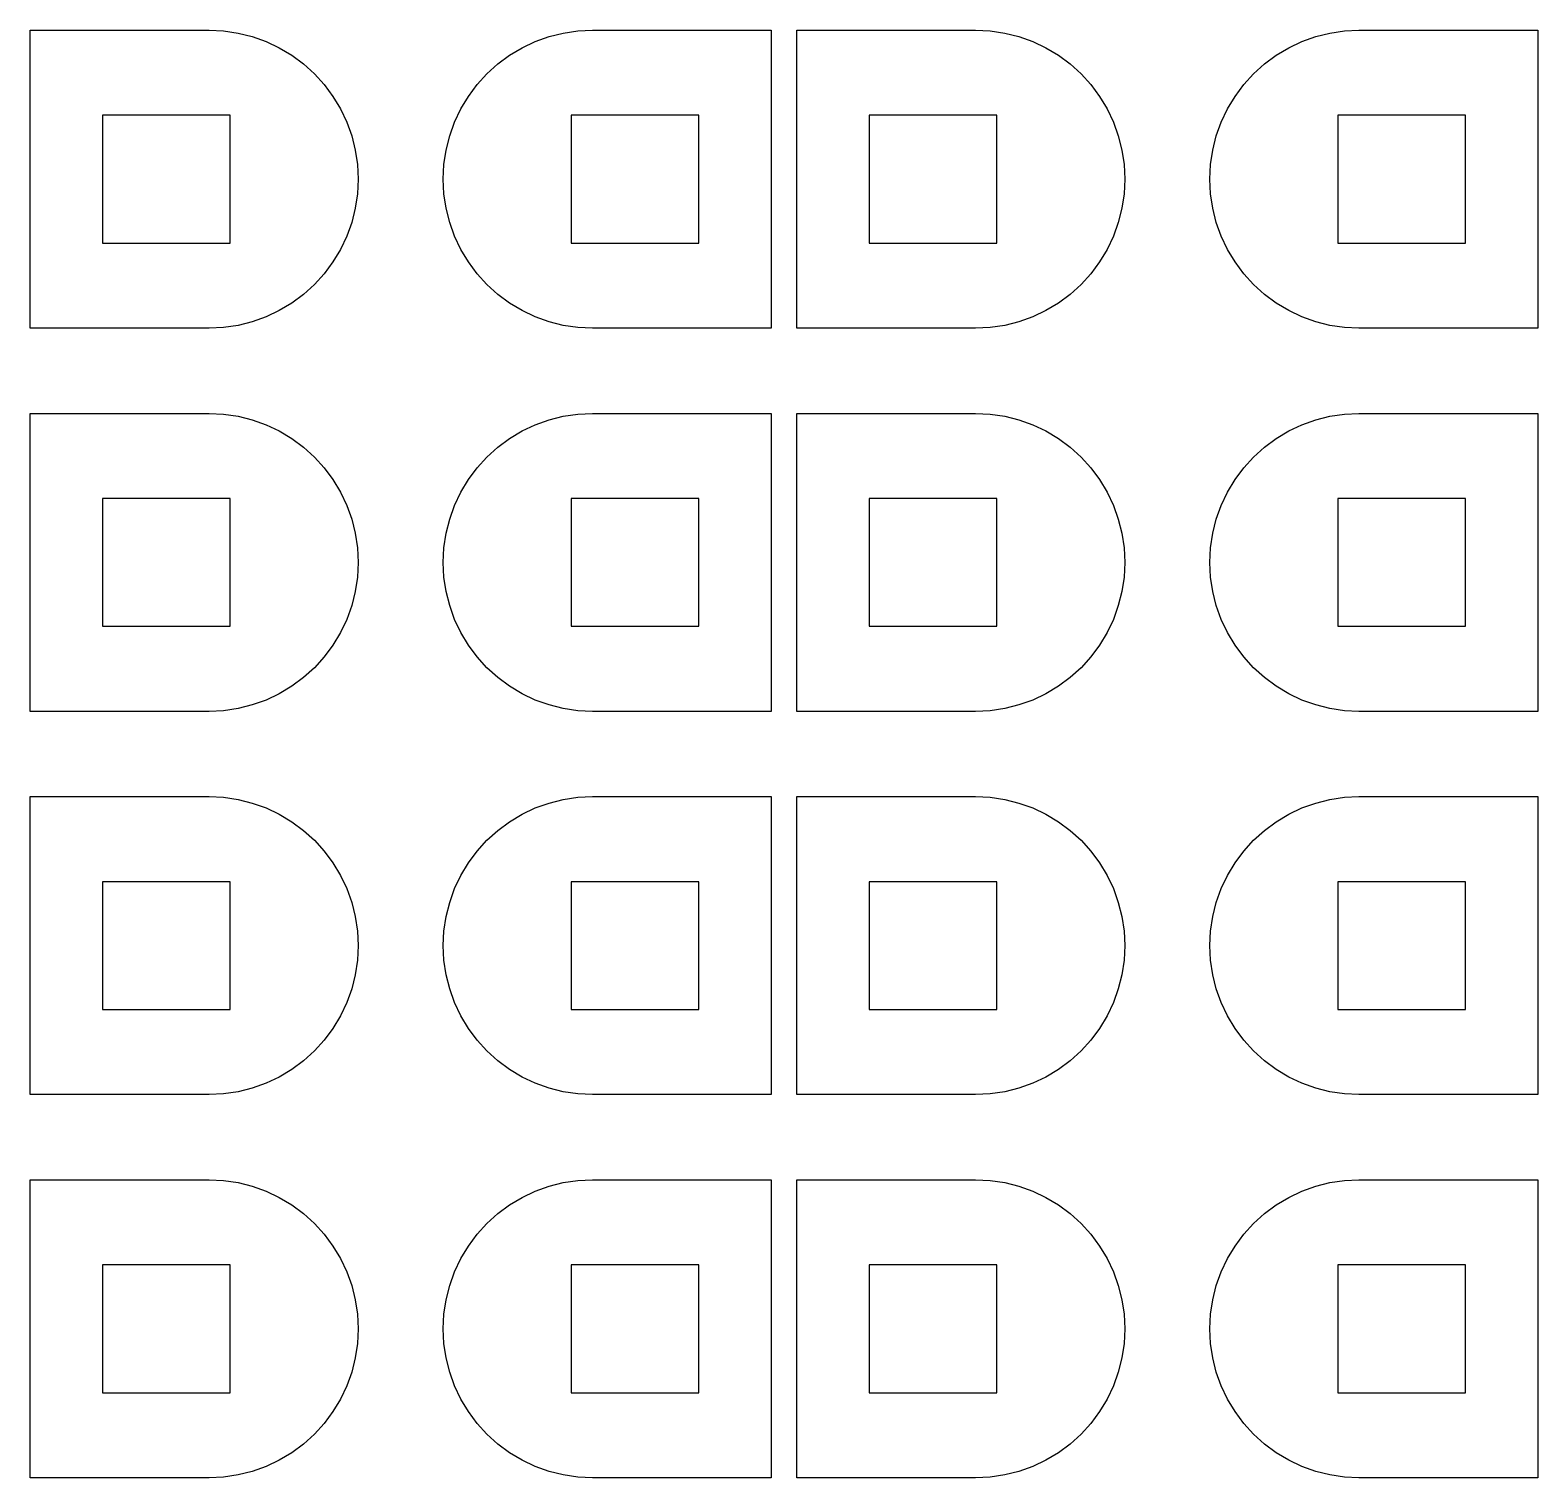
# Model space of a CAD drawing. Extents: x -25 to 123, y -44 to 109.
# Drawn here: x 13.96 to 32.06, y 14.32 to 31.7 of the extents above; entities that cross this region are included whole.
import ezdxf

# ---------------------------------------------------------------- set-up
doc = ezdxf.new("R2010")
doc.units = 0

msp = doc.modelspace()

# ---------------------------------------------------------------- linework, layer by layer
for p, q in [((13.9585, 28.1215), (13.9585, 31.7006)), ((13.9585, 31.7006), (16.1059, 31.7006)), ((16.1059, 31.7006), (16.2813, 31.692)), ((16.2813, 31.692), (16.4551, 31.6662)), ((20.3585, 31.6662), (20.5322, 31.692)), ((20.5322, 31.692), (20.7076, 31.7006)), ((20.7076, 31.7006), (22.8551, 31.7006)), ((22.8551, 31.7006), (22.8551, 28.1215)), ((23.1619, 28.1215), (23.1619, 31.7006)), ((23.1619, 31.7006), (25.3093, 31.7006)), ((25.3093, 31.7006), (25.4847, 31.692)), ((25.4847, 31.692), (25.6585, 31.6662)), ((29.5619, 31.6662), (29.7356, 31.692)), ((29.7356, 31.692), (29.911, 31.7006)), ((29.911, 31.7006), (32.0585, 31.7006)), ((32.0585, 31.7006), (32.0585, 28.1215)), ((16.4551, 31.6662), (16.6254, 31.6235)), ((16.6254, 31.6235), (16.7908, 31.5644)), ((16.7908, 31.5644), (16.9495, 31.4893)), ((19.8641, 31.4893), (20.0228, 31.5644)), ((20.0228, 31.5644), (20.1882, 31.6235)), ((20.1882, 31.6235), (20.3585, 31.6662)), ((25.6585, 31.6662), (25.8288, 31.6235)), ((25.8288, 31.6235), (25.9942, 31.5644)), ((25.9942, 31.5644), (26.1529, 31.4893)), ((29.0675, 31.4893), (29.2262, 31.5644)), ((29.2262, 31.5644), (29.3916, 31.6235)), ((29.3916, 31.6235), (29.5619, 31.6662)), ((16.9495, 31.4893), (17.1002, 31.399)), ((17.1002, 31.399), (17.2412, 31.2944)), ((19.5724, 31.2944), (19.7134, 31.399)), ((19.7134, 31.399), (19.8641, 31.4893)), ((26.1529, 31.4893), (26.3036, 31.399)), ((26.3036, 31.399), (26.4446, 31.2944)), ((28.7758, 31.2944), (28.9168, 31.399)), ((28.9168, 31.399), (29.0675, 31.4893)), ((17.2412, 31.2944), (17.3713, 31.1764)), ((17.3713, 31.1764), (17.4893, 31.0463)), ((19.3243, 31.0463), (19.4422, 31.1764)), ((19.4422, 31.1764), (19.5724, 31.2944)), ((26.4446, 31.2944), (26.5747, 31.1764)), ((26.5747, 31.1764), (26.6927, 31.0463)), ((28.5277, 31.0463), (28.6456, 31.1764)), ((28.6456, 31.1764), (28.7758, 31.2944)), ((17.4893, 31.0463), (17.5939, 30.9053)), ((19.2197, 30.9053), (19.3243, 31.0463)), ((26.6927, 31.0463), (26.7973, 30.9053)), ((28.4231, 30.9053), (28.5277, 31.0463)), ((17.5939, 30.9053), (17.6842, 30.7546)), ((19.1294, 30.7546), (19.2197, 30.9053)), ((26.7973, 30.9053), (26.8876, 30.7546)), ((28.3328, 30.7546), (28.4231, 30.9053)), ((16.3616, 30.678), (14.8277, 30.678)), ((14.8277, 30.678), (14.8277, 29.1441)), ((16.3616, 29.1441), (16.3616, 30.678)), ((17.6842, 30.7546), (17.7593, 30.5959)), ((17.7593, 30.5959), (17.8184, 30.4305)), ((18.9952, 30.4305), (19.0543, 30.5959)), ((19.0543, 30.5959), (19.1294, 30.7546)), ((21.9859, 30.678), (20.452, 30.678)), ((20.452, 30.678), (20.452, 29.1441)), ((21.9859, 29.1441), (21.9859, 30.678)), ((25.565, 30.678), (24.0311, 30.678)), ((24.0311, 30.678), (24.0311, 29.1441)), ((25.565, 29.1441), (25.565, 30.678)), ((26.8876, 30.7546), (26.9627, 30.5959)), ((26.9627, 30.5959), (27.0218, 30.4305)), ((28.1986, 30.4305), (28.2577, 30.5959)), ((28.2577, 30.5959), (28.3328, 30.7546)), ((31.1893, 30.678), (29.6554, 30.678)), ((29.6554, 30.678), (29.6554, 29.1441)), ((31.1893, 29.1441), (31.1893, 30.678)), ((17.8184, 30.4305), (17.8611, 30.2602)), ((18.9525, 30.2602), (18.9952, 30.4305)), ((27.0218, 30.4305), (27.0645, 30.2602)), ((28.1559, 30.2602), (28.1986, 30.4305)), ((17.8611, 30.2602), (17.8869, 30.0864)), ((18.9267, 30.0864), (18.9525, 30.2602)), ((27.0645, 30.2602), (27.0903, 30.0864)), ((28.1301, 30.0864), (28.1559, 30.2602)), ((17.8869, 30.0864), (17.8955, 29.911)), ((18.9181, 29.911), (18.9267, 30.0864)), ((27.0903, 30.0864), (27.0989, 29.911)), ((28.1215, 29.911), (28.1301, 30.0864)), ((17.8955, 29.911), (17.8869, 29.7356)), ((18.9267, 29.7356), (18.9181, 29.911)), ((27.0989, 29.911), (27.0903, 29.7356)), ((28.1301, 29.7356), (28.1215, 29.911)), ((17.8869, 29.7356), (17.8611, 29.5619)), ((18.9525, 29.5619), (18.9267, 29.7356)), ((27.0903, 29.7356), (27.0645, 29.5619)), ((28.1559, 29.5619), (28.1301, 29.7356)), ((17.8611, 29.5619), (17.8184, 29.3916)), ((18.9952, 29.3916), (18.9525, 29.5619)), ((27.0645, 29.5619), (27.0218, 29.3916)), ((28.1986, 29.3916), (28.1559, 29.5619)), ((17.8184, 29.3916), (17.7593, 29.2262)), ((19.0543, 29.2262), (18.9952, 29.3916)), ((27.0218, 29.3916), (26.9627, 29.2262)), ((28.2577, 29.2262), (28.1986, 29.3916)), ((14.8277, 29.1441), (16.3616, 29.1441)), ((17.7593, 29.2262), (17.6842, 29.0675)), ((19.1294, 29.0675), (19.0543, 29.2262)), ((20.452, 29.1441), (21.9859, 29.1441)), ((24.0311, 29.1441), (25.565, 29.1441)), ((26.9627, 29.2262), (26.8876, 29.0675)), ((28.3328, 29.0675), (28.2577, 29.2262)), ((29.6554, 29.1441), (31.1893, 29.1441)), ((17.6842, 29.0675), (17.5939, 28.9168)), ((19.2197, 28.9168), (19.1294, 29.0675)), ((26.8876, 29.0675), (26.7973, 28.9168)), ((28.4231, 28.9168), (28.3328, 29.0675)), ((17.5939, 28.9168), (17.4893, 28.7758)), ((19.3243, 28.7758), (19.2197, 28.9168)), ((26.7973, 28.9168), (26.6927, 28.7758)), ((28.5277, 28.7758), (28.4231, 28.9168)), ((17.3713, 28.6456), (17.2412, 28.5277)), ((17.4893, 28.7758), (17.3713, 28.6456)), ((19.4422, 28.6456), (19.3243, 28.7758)), ((19.5724, 28.5277), (19.4422, 28.6456)), ((26.5747, 28.6456), (26.4446, 28.5277)), ((26.6927, 28.7758), (26.5747, 28.6456)), ((28.6456, 28.6456), (28.5277, 28.7758)), ((28.7758, 28.5277), (28.6456, 28.6456)), ((17.1002, 28.4231), (16.9495, 28.3328)), ((17.2412, 28.5277), (17.1002, 28.4231)), ((19.7134, 28.4231), (19.5724, 28.5277)), ((19.8641, 28.3328), (19.7134, 28.4231)), ((26.3036, 28.4231), (26.1529, 28.3328)), ((26.4446, 28.5277), (26.3036, 28.4231)), ((28.9168, 28.4231), (28.7758, 28.5277)), ((29.0675, 28.3328), (28.9168, 28.4231)), ((16.7908, 28.2577), (16.6254, 28.1986)), ((16.9495, 28.3328), (16.7908, 28.2577)), ((20.0228, 28.2577), (19.8641, 28.3328)), ((20.1882, 28.1986), (20.0228, 28.2577)), ((25.9942, 28.2577), (25.8288, 28.1986)), ((26.1529, 28.3328), (25.9942, 28.2577)), ((29.2262, 28.2577), (29.0675, 28.3328)), ((29.3916, 28.1986), (29.2262, 28.2577)), ((16.1059, 28.1215), (13.9585, 28.1215)), ((16.2813, 28.1301), (16.1059, 28.1215)), ((16.4551, 28.1559), (16.2813, 28.1301)), ((16.6254, 28.1986), (16.4551, 28.1559)), ((20.3585, 28.1559), (20.1882, 28.1986)), ((20.5322, 28.1301), (20.3585, 28.1559)), ((20.7076, 28.1215), (20.5322, 28.1301)), ((22.8551, 28.1215), (20.7076, 28.1215)), ((25.3093, 28.1215), (23.1619, 28.1215)), ((25.4847, 28.1301), (25.3093, 28.1215)), ((25.6585, 28.1559), (25.4847, 28.1301)), ((25.8288, 28.1986), (25.6585, 28.1559)), ((29.5619, 28.1559), (29.3916, 28.1986)), ((29.7356, 28.1301), (29.5619, 28.1559)), ((29.911, 28.1215), (29.7356, 28.1301)), ((32.0585, 28.1215), (29.911, 28.1215)), ((13.9585, 23.5198), (13.9585, 27.0989)), ((13.9585, 27.0989), (16.1059, 27.0989)), ((16.1059, 27.0989), (16.2813, 27.0903)), ((16.2813, 27.0903), (16.4551, 27.0645)), ((16.4551, 27.0645), (16.6254, 27.0218)), ((16.6254, 27.0218), (16.7908, 26.9627)), ((20.0228, 26.9627), (20.1882, 27.0218)), ((20.1882, 27.0218), (20.3585, 27.0645)), ((20.3585, 27.0645), (20.5322, 27.0903)), ((20.5322, 27.0903), (20.7076, 27.0989)), ((20.7076, 27.0989), (22.8551, 27.0989)), ((22.8551, 27.0989), (22.8551, 23.5198)), ((23.1619, 23.5198), (23.1619, 27.0989)), ((23.1619, 27.0989), (25.3093, 27.0989)), ((25.3093, 27.0989), (25.4847, 27.0903)), ((25.4847, 27.0903), (25.6585, 27.0645)), ((25.6585, 27.0645), (25.8288, 27.0218)), ((25.8288, 27.0218), (25.9942, 26.9627)), ((29.2262, 26.9627), (29.3916, 27.0218)), ((29.3916, 27.0218), (29.5619, 27.0645)), ((29.5619, 27.0645), (29.7356, 27.0903)), ((29.7356, 27.0903), (29.911, 27.0989)), ((29.911, 27.0989), (32.0585, 27.0989)), ((32.0585, 27.0989), (32.0585, 23.5198)), ((16.7908, 26.9627), (16.9495, 26.8876)), ((16.9495, 26.8876), (17.1002, 26.7973)), ((17.1002, 26.7973), (17.2412, 26.6927)), ((19.5724, 26.6927), (19.7134, 26.7973)), ((19.7134, 26.7973), (19.8641, 26.8876)), ((19.8641, 26.8876), (20.0228, 26.9627)), ((25.9942, 26.9627), (26.1529, 26.8876)), ((26.1529, 26.8876), (26.3036, 26.7973)), ((26.3036, 26.7973), (26.4446, 26.6927)), ((28.7758, 26.6927), (28.9168, 26.7973)), ((28.9168, 26.7973), (29.0675, 26.8876)), ((29.0675, 26.8876), (29.2262, 26.9627)), ((17.2412, 26.6927), (17.3713, 26.5747)), ((19.4422, 26.5747), (19.5724, 26.6927)), ((26.4446, 26.6927), (26.5747, 26.5747)), ((28.6456, 26.5747), (28.7758, 26.6927)), ((17.3713, 26.5747), (17.4893, 26.4446)), ((17.4893, 26.4446), (17.5939, 26.3036)), ((19.2197, 26.3036), (19.3243, 26.4446)), ((19.3243, 26.4446), (19.4422, 26.5747)), ((26.5747, 26.5747), (26.6927, 26.4446)), ((26.6927, 26.4446), (26.7973, 26.3036)), ((28.4231, 26.3036), (28.5277, 26.4446)), ((28.5277, 26.4446), (28.6456, 26.5747)), ((17.5939, 26.3036), (17.6842, 26.1529)), ((19.1294, 26.1529), (19.2197, 26.3036)), ((26.7973, 26.3036), (26.8876, 26.1529)), ((28.3328, 26.1529), (28.4231, 26.3036)), ((16.3616, 26.0763), (14.8277, 26.0763)), ((14.8277, 26.0763), (14.8277, 24.5424)), ((16.3616, 24.5424), (16.3616, 26.0763)), ((17.6842, 26.1529), (17.7593, 25.9942)), ((19.0543, 25.9942), (19.1294, 26.1529)), ((21.9859, 26.0763), (20.452, 26.0763)), ((20.452, 26.0763), (20.452, 24.5424)), ((21.9859, 24.5424), (21.9859, 26.0763)), ((25.565, 26.0763), (24.0311, 26.0763)), ((24.0311, 26.0763), (24.0311, 24.5424)), ((25.565, 24.5424), (25.565, 26.0763)), ((26.8876, 26.1529), (26.9627, 25.9942)), ((28.2577, 25.9942), (28.3328, 26.1529)), ((31.1893, 26.0763), (29.6554, 26.0763)), ((29.6554, 26.0763), (29.6554, 24.5424)), ((31.1893, 24.5424), (31.1893, 26.0763)), ((17.7593, 25.9942), (17.8184, 25.8288)), ((18.9952, 25.8288), (19.0543, 25.9942)), ((26.9627, 25.9942), (27.0218, 25.8288)), ((28.1986, 25.8288), (28.2577, 25.9942)), ((17.8184, 25.8288), (17.8611, 25.6585)), ((18.9525, 25.6585), (18.9952, 25.8288)), ((27.0218, 25.8288), (27.0645, 25.6585)), ((28.1559, 25.6585), (28.1986, 25.8288)), ((17.8611, 25.6585), (17.8869, 25.4847)), ((18.9267, 25.4847), (18.9525, 25.6585)), ((27.0645, 25.6585), (27.0903, 25.4847)), ((28.1301, 25.4847), (28.1559, 25.6585)), ((17.8869, 25.4847), (17.8955, 25.3093)), ((18.9181, 25.3093), (18.9267, 25.4847)), ((27.0903, 25.4847), (27.0989, 25.3093)), ((28.1215, 25.3093), (28.1301, 25.4847)), ((17.8955, 25.3093), (17.8869, 25.1339)), ((18.9267, 25.1339), (18.9181, 25.3093)), ((27.0989, 25.3093), (27.0903, 25.1339)), ((28.1301, 25.1339), (28.1215, 25.3093)), ((17.8869, 25.1339), (17.8611, 24.9602)), ((18.9525, 24.9602), (18.9267, 25.1339)), ((27.0903, 25.1339), (27.0645, 24.9602)), ((28.1559, 24.9602), (28.1301, 25.1339)), ((17.8611, 24.9602), (17.8184, 24.7899)), ((18.9952, 24.7899), (18.9525, 24.9602)), ((27.0645, 24.9602), (27.0218, 24.7899)), ((28.1986, 24.7899), (28.1559, 24.9602)), ((17.7593, 24.6245), (17.6842, 24.4658)), ((17.8184, 24.7899), (17.7593, 24.6245)), ((19.0543, 24.6245), (18.9952, 24.7899)), ((19.1294, 24.4658), (19.0543, 24.6245)), ((26.9627, 24.6245), (26.8876, 24.4658)), ((27.0218, 24.7899), (26.9627, 24.6245)), ((28.2577, 24.6245), (28.1986, 24.7899)), ((28.3328, 24.4658), (28.2577, 24.6245)), ((14.8277, 24.5424), (16.3616, 24.5424)), ((17.6842, 24.4658), (17.5939, 24.3151)), ((19.2197, 24.3151), (19.1294, 24.4658)), ((20.452, 24.5424), (21.9859, 24.5424)), ((24.0311, 24.5424), (25.565, 24.5424)), ((26.8876, 24.4658), (26.7973, 24.3151)), ((28.4231, 24.3151), (28.3328, 24.4658)), ((29.6554, 24.5424), (31.1893, 24.5424)), ((17.5939, 24.3151), (17.4893, 24.1741)), ((19.3243, 24.1741), (19.2197, 24.3151)), ((26.7973, 24.3151), (26.6927, 24.1741)), ((28.5277, 24.1741), (28.4231, 24.3151)), ((17.4893, 24.1741), (17.3713, 24.0439)), ((19.4422, 24.0439), (19.3243, 24.1741)), ((26.6927, 24.1741), (26.5747, 24.0439)), ((28.6456, 24.0439), (28.5277, 24.1741)), ((17.2412, 23.926), (17.1002, 23.8214)), ((17.3713, 24.0439), (17.2412, 23.926)), ((19.5724, 23.926), (19.4422, 24.0439)), ((19.7134, 23.8214), (19.5724, 23.926)), ((26.4446, 23.926), (26.3036, 23.8214)), ((26.5747, 24.0439), (26.4446, 23.926)), ((28.7758, 23.926), (28.6456, 24.0439)), ((28.9168, 23.8214), (28.7758, 23.926)), ((16.9495, 23.7311), (16.7908, 23.656)), ((17.1002, 23.8214), (16.9495, 23.7311)), ((19.8641, 23.7311), (19.7134, 23.8214)), ((20.0228, 23.656), (19.8641, 23.7311)), ((26.1529, 23.7311), (25.9942, 23.656)), ((26.3036, 23.8214), (26.1529, 23.7311)), ((29.0675, 23.7311), (28.9168, 23.8214)), ((29.2262, 23.656), (29.0675, 23.7311)), ((16.4551, 23.5542), (16.2813, 23.5284)), ((16.6254, 23.5969), (16.4551, 23.5542)), ((16.7908, 23.656), (16.6254, 23.5969)), ((20.1882, 23.5969), (20.0228, 23.656)), ((20.3585, 23.5542), (20.1882, 23.5969)), ((20.5322, 23.5284), (20.3585, 23.5542)), ((25.6585, 23.5542), (25.4847, 23.5284)), ((25.8288, 23.5969), (25.6585, 23.5542)), ((25.9942, 23.656), (25.8288, 23.5969)), ((29.3916, 23.5969), (29.2262, 23.656)), ((29.5619, 23.5542), (29.3916, 23.5969)), ((29.7356, 23.5284), (29.5619, 23.5542)), ((16.1059, 23.5198), (13.9585, 23.5198)), ((16.2813, 23.5284), (16.1059, 23.5198)), ((20.7076, 23.5198), (20.5322, 23.5284)), ((22.8551, 23.5198), (20.7076, 23.5198)), ((25.3093, 23.5198), (23.1619, 23.5198)), ((25.4847, 23.5284), (25.3093, 23.5198)), ((29.911, 23.5198), (29.7356, 23.5284)), ((32.0585, 23.5198), (29.911, 23.5198)), ((13.9585, 18.9181), (13.9585, 22.4972)), ((13.9585, 22.4972), (16.1059, 22.4972)), ((16.1059, 22.4972), (16.2813, 22.4886)), ((16.2813, 22.4886), (16.4551, 22.4628)), ((16.4551, 22.4628), (16.6254, 22.4201)), ((20.1882, 22.4201), (20.3585, 22.4628)), ((20.3585, 22.4628), (20.5322, 22.4886)), ((20.5322, 22.4886), (20.7076, 22.4972)), ((20.7076, 22.4972), (22.8551, 22.4972)), ((22.8551, 22.4972), (22.8551, 18.9181)), ((23.1619, 18.9181), (23.1619, 22.4972)), ((23.1619, 22.4972), (25.3093, 22.4972)), ((25.3093, 22.4972), (25.4847, 22.4886)), ((25.4847, 22.4886), (25.6585, 22.4628)), ((25.6585, 22.4628), (25.8288, 22.4201)), ((29.3916, 22.4201), (29.5619, 22.4628)), ((29.5619, 22.4628), (29.7356, 22.4886)), ((29.7356, 22.4886), (29.911, 22.4972)), ((29.911, 22.4972), (32.0585, 22.4972)), ((32.0585, 22.4972), (32.0585, 18.9181)), ((16.6254, 22.4201), (16.7908, 22.361)), ((16.7908, 22.361), (16.9495, 22.2859)), ((16.9495, 22.2859), (17.1002, 22.1956)), ((19.7134, 22.1956), (19.8641, 22.2859)), ((19.8641, 22.2859), (20.0228, 22.361)), ((20.0228, 22.361), (20.1882, 22.4201)), ((25.8288, 22.4201), (25.9942, 22.361)), ((25.9942, 22.361), (26.1529, 22.2859)), ((26.1529, 22.2859), (26.3036, 22.1956)), ((28.9168, 22.1956), (29.0675, 22.2859)), ((29.0675, 22.2859), (29.2262, 22.361)), ((29.2262, 22.361), (29.3916, 22.4201)), ((17.1002, 22.1956), (17.2412, 22.091)), ((17.2412, 22.091), (17.3713, 21.973)), ((19.4422, 21.973), (19.5724, 22.091)), ((19.5724, 22.091), (19.7134, 22.1956)), ((26.3036, 22.1956), (26.4446, 22.091)), ((26.4446, 22.091), (26.5747, 21.973)), ((28.6456, 21.973), (28.7758, 22.091)), ((28.7758, 22.091), (28.9168, 22.1956)), ((17.3713, 21.973), (17.4893, 21.8429)), ((19.3243, 21.8429), (19.4422, 21.973)), ((26.5747, 21.973), (26.6927, 21.8429)), ((28.5277, 21.8429), (28.6456, 21.973)), ((17.4893, 21.8429), (17.5939, 21.7019)), ((19.2197, 21.7019), (19.3243, 21.8429)), ((26.6927, 21.8429), (26.7973, 21.7019)), ((28.4231, 21.7019), (28.5277, 21.8429)), ((17.5939, 21.7019), (17.6842, 21.5512)), ((17.6842, 21.5512), (17.7593, 21.3925)), ((19.0543, 21.3925), (19.1294, 21.5512)), ((19.1294, 21.5512), (19.2197, 21.7019)), ((26.7973, 21.7019), (26.8876, 21.5512)), ((26.8876, 21.5512), (26.9627, 21.3925)), ((28.2577, 21.3925), (28.3328, 21.5512)), ((28.3328, 21.5512), (28.4231, 21.7019)), ((16.3616, 21.4746), (14.8277, 21.4746)), ((14.8277, 21.4746), (14.8277, 19.9407)), ((16.3616, 19.9407), (16.3616, 21.4746)), ((17.7593, 21.3925), (17.8184, 21.2271)), ((18.9952, 21.2271), (19.0543, 21.3925)), ((21.9859, 21.4746), (20.452, 21.4746)), ((20.452, 21.4746), (20.452, 19.9407)), ((21.9859, 19.9407), (21.9859, 21.4746)), ((25.565, 21.4746), (24.0311, 21.4746)), ((24.0311, 21.4746), (24.0311, 19.9407)), ((25.565, 19.9407), (25.565, 21.4746)), ((26.9627, 21.3925), (27.0218, 21.2271)), ((28.1986, 21.2271), (28.2577, 21.3925)), ((31.1893, 21.4746), (29.6554, 21.4746)), ((29.6554, 21.4746), (29.6554, 19.9407)), ((31.1893, 19.9407), (31.1893, 21.4746)), ((17.8184, 21.2271), (17.8611, 21.0568)), ((18.9525, 21.0568), (18.9952, 21.2271)), ((27.0218, 21.2271), (27.0645, 21.0568)), ((28.1559, 21.0568), (28.1986, 21.2271)), ((17.8611, 21.0568), (17.8869, 20.883)), ((18.9267, 20.883), (18.9525, 21.0568)), ((27.0645, 21.0568), (27.0903, 20.883)), ((28.1301, 20.883), (28.1559, 21.0568)), ((17.8869, 20.883), (17.8955, 20.7076)), ((18.9181, 20.7076), (18.9267, 20.883)), ((27.0903, 20.883), (27.0989, 20.7076)), ((28.1215, 20.7076), (28.1301, 20.883)), ((17.8955, 20.7076), (17.8869, 20.5322)), ((18.9267, 20.5322), (18.9181, 20.7076)), ((27.0989, 20.7076), (27.0903, 20.5322)), ((28.1301, 20.5322), (28.1215, 20.7076)), ((17.8869, 20.5322), (17.8611, 20.3585)), ((18.9525, 20.3585), (18.9267, 20.5322)), ((27.0903, 20.5322), (27.0645, 20.3585)), ((28.1559, 20.3585), (28.1301, 20.5322)), ((17.8611, 20.3585), (17.8184, 20.1882)), ((18.9952, 20.1882), (18.9525, 20.3585)), ((27.0645, 20.3585), (27.0218, 20.1882)), ((28.1986, 20.1882), (28.1559, 20.3585)), ((17.8184, 20.1882), (17.7593, 20.0228)), ((19.0543, 20.0228), (18.9952, 20.1882)), ((27.0218, 20.1882), (26.9627, 20.0228)), ((28.2577, 20.0228), (28.1986, 20.1882)), ((14.8277, 19.9407), (16.3616, 19.9407)), ((17.7593, 20.0228), (17.6842, 19.8641)), ((19.1294, 19.8641), (19.0543, 20.0228)), ((20.452, 19.9407), (21.9859, 19.9407)), ((24.0311, 19.9407), (25.565, 19.9407)), ((26.9627, 20.0228), (26.8876, 19.8641)), ((28.3328, 19.8641), (28.2577, 20.0228)), ((29.6554, 19.9407), (31.1893, 19.9407)), ((17.6842, 19.8641), (17.5939, 19.7134)), ((19.2197, 19.7134), (19.1294, 19.8641)), ((26.8876, 19.8641), (26.7973, 19.7134)), ((28.4231, 19.7134), (28.3328, 19.8641)), ((17.4893, 19.5724), (17.3713, 19.4422)), ((17.5939, 19.7134), (17.4893, 19.5724)), ((19.3243, 19.5724), (19.2197, 19.7134)), ((19.4422, 19.4422), (19.3243, 19.5724)), ((26.6927, 19.5724), (26.5747, 19.4422)), ((26.7973, 19.7134), (26.6927, 19.5724)), ((28.5277, 19.5724), (28.4231, 19.7134)), ((28.6456, 19.4422), (28.5277, 19.5724)), ((17.3713, 19.4422), (17.2412, 19.3243)), ((19.5724, 19.3243), (19.4422, 19.4422)), ((26.5747, 19.4422), (26.4446, 19.3243)), ((28.7758, 19.3243), (28.6456, 19.4422)), ((17.1002, 19.2197), (16.9495, 19.1294)), ((17.2412, 19.3243), (17.1002, 19.2197)), ((19.7134, 19.2197), (19.5724, 19.3243)), ((19.8641, 19.1294), (19.7134, 19.2197)), ((26.3036, 19.2197), (26.1529, 19.1294)), ((26.4446, 19.3243), (26.3036, 19.2197)), ((28.9168, 19.2197), (28.7758, 19.3243)), ((29.0675, 19.1294), (28.9168, 19.2197)), ((16.7908, 19.0543), (16.6254, 18.9952)), ((16.9495, 19.1294), (16.7908, 19.0543)), ((20.0228, 19.0543), (19.8641, 19.1294)), ((20.1882, 18.9952), (20.0228, 19.0543)), ((25.9942, 19.0543), (25.8288, 18.9952)), ((26.1529, 19.1294), (25.9942, 19.0543)), ((29.2262, 19.0543), (29.0675, 19.1294)), ((29.3916, 18.9952), (29.2262, 19.0543)), ((16.1059, 18.9181), (13.9585, 18.9181)), ((16.2813, 18.9267), (16.1059, 18.9181)), ((16.4551, 18.9525), (16.2813, 18.9267)), ((16.6254, 18.9952), (16.4551, 18.9525)), ((20.3585, 18.9525), (20.1882, 18.9952)), ((20.5322, 18.9267), (20.3585, 18.9525)), ((20.7076, 18.9181), (20.5322, 18.9267)), ((22.8551, 18.9181), (20.7076, 18.9181)), ((25.3093, 18.9181), (23.1619, 18.9181)), ((25.4847, 18.9267), (25.3093, 18.9181)), ((25.6585, 18.9525), (25.4847, 18.9267)), ((25.8288, 18.9952), (25.6585, 18.9525)), ((29.5619, 18.9525), (29.3916, 18.9952)), ((29.7356, 18.9267), (29.5619, 18.9525)), ((29.911, 18.9181), (29.7356, 18.9267)), ((32.0585, 18.9181), (29.911, 18.9181)), ((13.9585, 14.3164), (13.9585, 17.8955)), ((13.9585, 17.8955), (16.1059, 17.8955)), ((16.1059, 17.8955), (16.2813, 17.8869)), ((16.2813, 17.8869), (16.4551, 17.8611)), ((16.4551, 17.8611), (16.6254, 17.8184)), ((16.6254, 17.8184), (16.7908, 17.7593)), ((16.7908, 17.7593), (16.9495, 17.6842)), ((19.8641, 17.6842), (20.0228, 17.7593)), ((20.0228, 17.7593), (20.1882, 17.8184)), ((20.1882, 17.8184), (20.3585, 17.8611)), ((20.3585, 17.8611), (20.5322, 17.8869)), ((20.5322, 17.8869), (20.7076, 17.8955)), ((20.7076, 17.8955), (22.8551, 17.8955)), ((22.8551, 17.8955), (22.8551, 14.3164)), ((23.1619, 14.3164), (23.1619, 17.8955)), ((23.1619, 17.8955), (25.3093, 17.8955)), ((25.3093, 17.8955), (25.4847, 17.8869)), ((25.4847, 17.8869), (25.6585, 17.8611)), ((25.6585, 17.8611), (25.8288, 17.8184)), ((25.8288, 17.8184), (25.9942, 17.7593)), ((25.9942, 17.7593), (26.1529, 17.6842)), ((29.0675, 17.6842), (29.2262, 17.7593)), ((29.2262, 17.7593), (29.3916, 17.8184)), ((29.3916, 17.8184), (29.5619, 17.8611)), ((29.5619, 17.8611), (29.7356, 17.8869)), ((29.7356, 17.8869), (29.911, 17.8955)), ((29.911, 17.8955), (32.0585, 17.8955)), ((32.0585, 17.8955), (32.0585, 14.3164)), ((16.9495, 17.6842), (17.1002, 17.5939)), ((17.1002, 17.5939), (17.2412, 17.4893)), ((19.5724, 17.4893), (19.7134, 17.5939)), ((19.7134, 17.5939), (19.8641, 17.6842)), ((26.1529, 17.6842), (26.3036, 17.5939)), ((26.3036, 17.5939), (26.4446, 17.4893)), ((28.7758, 17.4893), (28.9168, 17.5939)), ((28.9168, 17.5939), (29.0675, 17.6842)), ((17.2412, 17.4893), (17.3713, 17.3713)), ((19.4422, 17.3713), (19.5724, 17.4893)), ((26.4446, 17.4893), (26.5747, 17.3713)), ((28.6456, 17.3713), (28.7758, 17.4893)), ((17.3713, 17.3713), (17.4893, 17.2412)), ((17.4893, 17.2412), (17.5939, 17.1002)), ((19.2197, 17.1002), (19.3243, 17.2412)), ((19.3243, 17.2412), (19.4422, 17.3713)), ((26.5747, 17.3713), (26.6927, 17.2412)), ((26.6927, 17.2412), (26.7973, 17.1002)), ((28.4231, 17.1002), (28.5277, 17.2412)), ((28.5277, 17.2412), (28.6456, 17.3713)), ((17.5939, 17.1002), (17.6842, 16.9495)), ((19.1294, 16.9495), (19.2197, 17.1002)), ((26.7973, 17.1002), (26.8876, 16.9495)), ((28.3328, 16.9495), (28.4231, 17.1002)), ((16.3616, 16.8729), (14.8277, 16.8729)), ((14.8277, 16.8729), (14.8277, 15.339)), ((16.3616, 15.339), (16.3616, 16.8729)), ((17.6842, 16.9495), (17.7593, 16.7908)), ((19.0543, 16.7908), (19.1294, 16.9495)), ((21.9859, 16.8729), (20.452, 16.8729)), ((20.452, 16.8729), (20.452, 15.339)), ((21.9859, 15.339), (21.9859, 16.8729)), ((25.565, 16.8729), (24.0311, 16.8729)), ((24.0311, 16.8729), (24.0311, 15.339)), ((25.565, 15.339), (25.565, 16.8729)), ((26.8876, 16.9495), (26.9627, 16.7908)), ((28.2577, 16.7908), (28.3328, 16.9495)), ((31.1893, 16.8729), (29.6554, 16.8729)), ((29.6554, 16.8729), (29.6554, 15.339)), ((31.1893, 15.339), (31.1893, 16.8729)), ((17.7593, 16.7908), (17.8184, 16.6254)), ((18.9952, 16.6254), (19.0543, 16.7908)), ((26.9627, 16.7908), (27.0218, 16.6254)), ((28.1986, 16.6254), (28.2577, 16.7908)), ((17.8184, 16.6254), (17.8611, 16.4551)), ((18.9525, 16.4551), (18.9952, 16.6254)), ((27.0218, 16.6254), (27.0645, 16.4551)), ((28.1559, 16.4551), (28.1986, 16.6254)), ((17.8611, 16.4551), (17.8869, 16.2813)), ((18.9267, 16.2813), (18.9525, 16.4551)), ((27.0645, 16.4551), (27.0903, 16.2813)), ((28.1301, 16.2813), (28.1559, 16.4551)), ((17.8869, 16.2813), (17.8955, 16.1059)), ((18.9181, 16.1059), (18.9267, 16.2813)), ((27.0903, 16.2813), (27.0989, 16.1059)), ((28.1215, 16.1059), (28.1301, 16.2813)), ((17.8869, 15.9305), (17.8611, 15.7568)), ((17.8955, 16.1059), (17.8869, 15.9305)), ((18.9267, 15.9305), (18.9181, 16.1059)), ((18.9525, 15.7568), (18.9267, 15.9305)), ((27.0903, 15.9305), (27.0645, 15.7568)), ((27.0989, 16.1059), (27.0903, 15.9305)), ((28.1301, 15.9305), (28.1215, 16.1059)), ((28.1559, 15.7568), (28.1301, 15.9305)), ((17.8611, 15.7568), (17.8184, 15.5865)), ((18.9952, 15.5865), (18.9525, 15.7568)), ((27.0645, 15.7568), (27.0218, 15.5865)), ((28.1986, 15.5865), (28.1559, 15.7568)), ((17.8184, 15.5865), (17.7593, 15.4211)), ((19.0543, 15.4211), (18.9952, 15.5865)), ((27.0218, 15.5865), (26.9627, 15.4211)), ((28.2577, 15.4211), (28.1986, 15.5865)), ((17.7593, 15.4211), (17.6842, 15.2624)), ((19.1294, 15.2624), (19.0543, 15.4211)), ((26.9627, 15.4211), (26.8876, 15.2624)), ((28.3328, 15.2624), (28.2577, 15.4211)), ((14.8277, 15.339), (16.3616, 15.339)), ((17.6842, 15.2624), (17.5939, 15.1117)), ((19.2197, 15.1117), (19.1294, 15.2624)), ((20.452, 15.339), (21.9859, 15.339)), ((24.0311, 15.339), (25.565, 15.339)), ((26.8876, 15.2624), (26.7973, 15.1117)), ((28.4231, 15.1117), (28.3328, 15.2624)), ((29.6554, 15.339), (31.1893, 15.339)), ((17.5939, 15.1117), (17.4893, 14.9707)), ((19.3243, 14.9707), (19.2197, 15.1117)), ((26.7973, 15.1117), (26.6927, 14.9707)), ((28.5277, 14.9707), (28.4231, 15.1117)), ((17.4893, 14.9707), (17.3713, 14.8405)), ((19.4422, 14.8405), (19.3243, 14.9707)), ((26.6927, 14.9707), (26.5747, 14.8405)), ((28.6456, 14.8405), (28.5277, 14.9707)), ((17.2412, 14.7226), (17.1002, 14.618)), ((17.3713, 14.8405), (17.2412, 14.7226)), ((19.5724, 14.7226), (19.4422, 14.8405)), ((19.7134, 14.618), (19.5724, 14.7226)), ((26.4446, 14.7226), (26.3036, 14.618)), ((26.5747, 14.8405), (26.4446, 14.7226)), ((28.7758, 14.7226), (28.6456, 14.8405)), ((28.9168, 14.618), (28.7758, 14.7226)), ((16.9495, 14.5277), (16.7908, 14.4526)), ((17.1002, 14.618), (16.9495, 14.5277)), ((19.8641, 14.5277), (19.7134, 14.618)), ((20.0228, 14.4526), (19.8641, 14.5277)), ((26.1529, 14.5277), (25.9942, 14.4526)), ((26.3036, 14.618), (26.1529, 14.5277)), ((29.0675, 14.5277), (28.9168, 14.618)), ((29.2262, 14.4526), (29.0675, 14.5277)), ((16.1059, 14.3164), (13.9585, 14.3164)), ((16.2813, 14.325), (16.1059, 14.3164)), ((16.4551, 14.3508), (16.2813, 14.325)), ((16.6254, 14.3935), (16.4551, 14.3508)), ((16.7908, 14.4526), (16.6254, 14.3935)), ((20.1882, 14.3935), (20.0228, 14.4526)), ((20.3585, 14.3508), (20.1882, 14.3935)), ((20.5322, 14.325), (20.3585, 14.3508)), ((20.7076, 14.3164), (20.5322, 14.325)), ((22.8551, 14.3164), (20.7076, 14.3164)), ((25.3093, 14.3164), (23.1619, 14.3164)), ((25.4847, 14.325), (25.3093, 14.3164)), ((25.6585, 14.3508), (25.4847, 14.325)), ((25.8288, 14.3935), (25.6585, 14.3508)), ((25.9942, 14.4526), (25.8288, 14.3935)), ((29.3916, 14.3935), (29.2262, 14.4526)), ((29.5619, 14.3508), (29.3916, 14.3935)), ((29.7356, 14.325), (29.5619, 14.3508)), ((29.911, 14.3164), (29.7356, 14.325)), ((32.0585, 14.3164), (29.911, 14.3164))]:
    msp.add_line(p, q)

doc.saveas('drawing.dxf')
